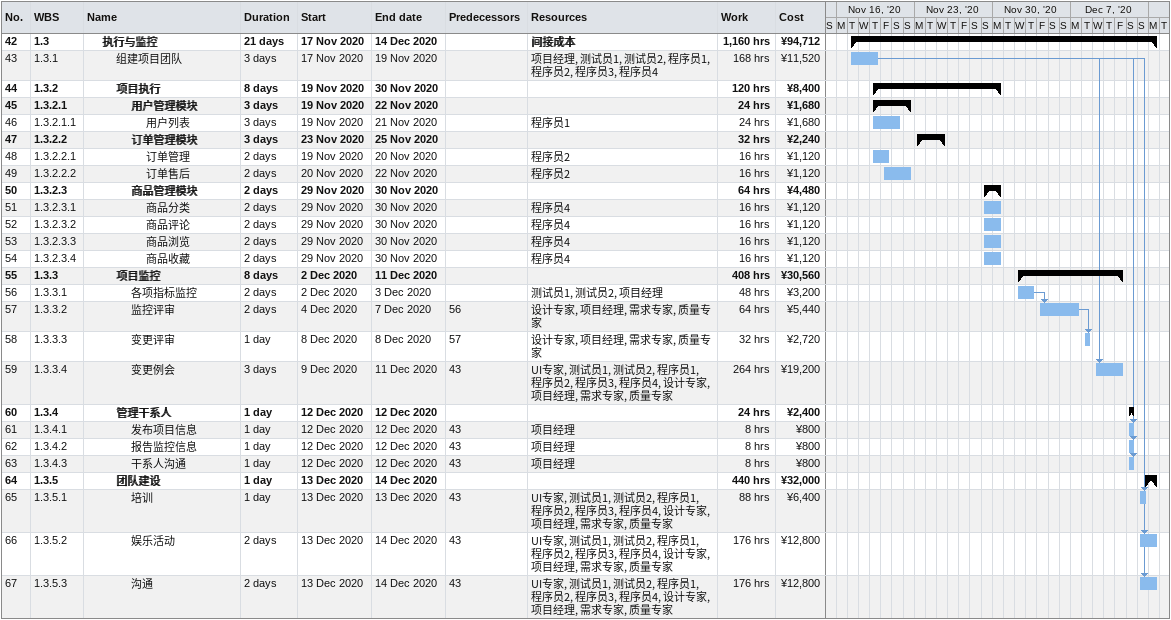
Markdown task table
| ID | WBS | Task | Duration | Start | Finish | Predecessors | Resources | Work (h) | Cost (¥) |
|---|---|---|---|---|---|---|---|---|---|
| 42 | 1.3 | **执行与监控** | 21d | 2020-11-17 | 2020-12-14 |  | 间接成本 | 1160 | 94712 |
| 43 | 1.3.1 | 组建项目团队 | 3d | 2020-11-17 | 2020-11-19 |  | 项目经理, 测试员1, 测试员2, 程序员1, 程序员2, 程序员3, 程序员4 | 168 | 11520 |
| 44 | 1.3.2 | **项目执行** | 8d | 2020-11-19 | 2020-11-30 |  |  | 120 | 8400 |
| 45 | 1.3.2.1 | **用户管理模块** | 3d | 2020-11-19 | 2020-11-22 |  |  | 24 | 1680 |
| 46 | 1.3.2.1.1 | 用户列表 | 3d | 2020-11-19 | 2020-11-21 |  | 程序员1 | 24 | 1680 |
| 47 | 1.3.2.2 | **订单管理模块** | 3d | 2020-11-23 | 2020-11-25 |  |  | 32 | 2240 |
| 48 | 1.3.2.2.1 | 订单管理 | 2d | 2020-11-19 | 2020-11-20 |  | 程序员2 | 16 | 1120 |
| 49 | 1.3.2.2.2 | 订单售后 | 2d | 2020-11-20 | 2020-11-22 |  | 程序员2 | 16 | 1120 |
| 50 | 1.3.2.3 | **商品管理模块** | 2d | 2020-11-29 | 2020-11-30 |  |  | 64 | 4480 |
| 51 | 1.3.2.3.1 | 商品分类 | 2d | 2020-11-29 | 2020-11-30 |  | 程序员4 | 16 | 1120 |
| 52 | 1.3.2.3.2 | 商品评论 | 2d | 2020-11-29 | 2020-11-30 |  | 程序员4 | 16 | 1120 |
| 53 | 1.3.2.3.3 | 商品浏览 | 2d | 2020-11-29 | 2020-11-30 |  | 程序员4 | 16 | 1120 |
| 54 | 1.3.2.3.4 | 商品收藏 | 2d | 2020-11-29 | 2020-11-30 |  | 程序员4 | 16 | 1120 |
| 55 | 1.3.3 | **项目监控** | 8d | 2020-12-02 | 2020-12-11 |  |  | 408 | 30560 |
| 56 | 1.3.3.1 | 各项指标监控 | 2d | 2020-12-02 | 2020-12-03 |  | 测试员1, 测试员2, 项目经理 | 48 | 3200 |
| 57 | 1.3.3.2 | 监控评审 | 2d | 2020-12-04 | 2020-12-07 | 56 | 设计专家, 项目经理, 需求专家, 质量专家 | 64 | 5440 |
| 58 | 1.3.3.3 | 变更评审 | 1d | 2020-12-08 | 2020-12-08 | 57 | 设计专家, 项目经理, 需求专家, 质量专家 | 32 | 2720 |
| 59 | 1.3.3.4 | 变更例会 | 3d | 2020-12-09 | 2020-12-11 | 43 | UI专家, 测试员1, 测试员2, 程序员1, 程序员2, 程序员3, 程序员4, 设计专家, 项目经理, 需求专家, 质量专家 | 264 | 19200 |
| 60 | 1.3.4 | **管理干系人** | 1d | 2020-12-12 | 2020-12-12 |  |  | 24 | 2400 |
| 61 | 1.3.4.1 | 发布项目信息 | 1d | 2020-12-12 | 2020-12-12 | 43 | 项目经理 | 8 | 800 |
| 62 | 1.3.4.2 | 报告监控信息 | 1d | 2020-12-12 | 2020-12-12 | 43 | 项目经理 | 8 | 800 |
| 63 | 1.3.4.3 | 干系人沟通 | 1d | 2020-12-12 | 2020-12-12 | 43 | 项目经理 | 8 | 800 |
| 64 | 1.3.5 | **团队建设** | 1d | 2020-12-13 | 2020-12-14 |  |  | 440 | 32000 |
| 65 | 1.3.5.1 | 培训 | 1d | 2020-12-13 | 2020-12-13 | 43 | UI专家, 测试员1, 测试员2, 程序员1, 程序员2, 程序员3, 程序员4, 设计专家, 项目经理, 需求专家, 质量专家 | 88 | 6400 |
| 66 | 1.3.5.2 | 娱乐活动 | 2d | 2020-12-13 | 2020-12-14 | 43 | UI专家, 测试员1, 测试员2, 程序员1, 程序员2, 程序员3, 程序员4, 设计专家, 项目经理, 需求专家, 质量专家 | 176 | 12800 |
| 67 | 1.3.5.3 | 沟通 | 2d | 2020-12-13 | 2020-12-14 | 43 | UI专家, 测试员1, 测试员2, 程序员1, 程序员2, 程序员3, 程序员4, 设计专家, 项目经理, 需求专家, 质量专家 | 176 | 12800 |
